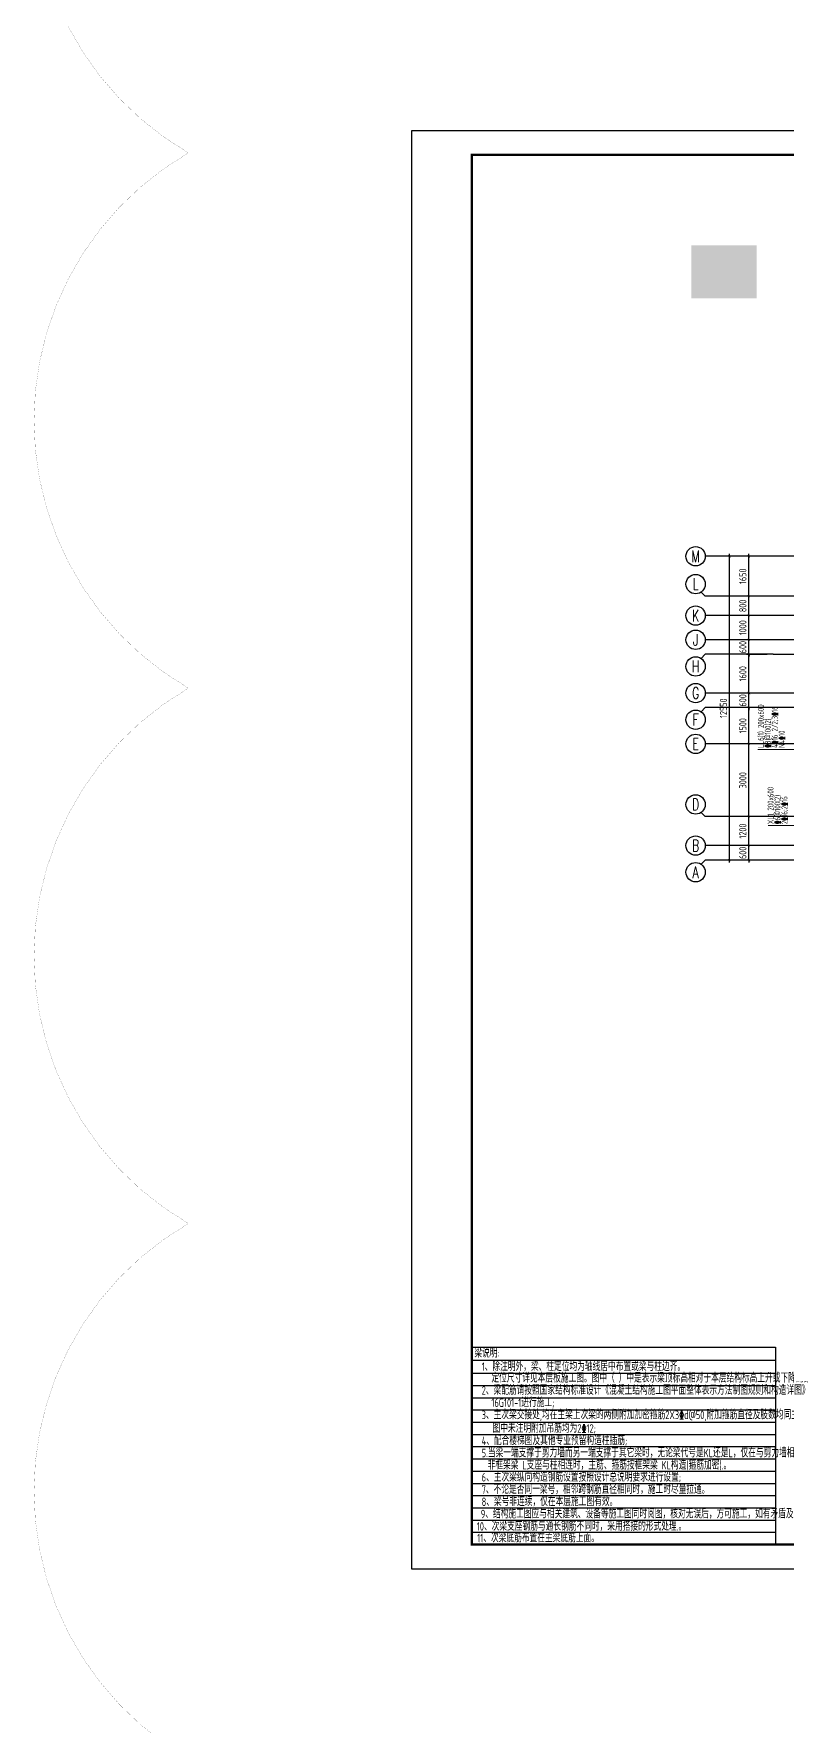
# Model space of a CAD drawing. Extents: x -655480 to 203344, y -294099 to 287156.
# Drawn here: x -106272 to -75187, y -115844 to -45983 of the extents above; entities that cross this region are included whole.
import ezdxf
from ezdxf.enums import TextEntityAlignment as Align

# ---------------------------------------------------------------- set-up
doc = ezdxf.new("R2010")
doc.units = 0
doc.header["$LTSCALE"] = 1000
doc.linetypes.add('DASH', pattern=[0.35, 0.25, -0.1])
doc.linetypes.add('DOTE', pattern=[2.42, 2, -0.2, 0.02, -0.2])
doc.layers.get('0').update_dxf_attribs({"linetype": 'CONTINUOUS'})
doc.layers.get('DEFPOINTS').update_dxf_attribs({"linetype": 'CONTINUOUS'})
for name, color, linetype in [('-TK', 7, 'CONTINUOUS'), ('A-AXIS', 1, 'CONTINUOUS'), ('A-DOTE', 10, 'DOTE'), ('AXIS_NUM', 7, 'CONTINUOUS'), ('S-L主梁线', 4, 'DASH'), ('S-L梁编号', 6, 'CONTINUOUS'), ('S-L梁配筋', 7, 'CONTINUOUS'), ('S-Y一般标注', 3, 'CONTINUOUS'), ('S-文字', 7, 'CONTINUOUS'), ('S-表格线', 54, 'CONTINUOUS')]:
    doc.layers.add(name, color=color, linetype=linetype)
doc.layers.add('审图修改', color=2, linetype='CONTINUOUS', plot=False)
doc.styles.add('TSSD_Axis', font='complex.shx', dxfattribs={"width": 0.7, "bigfont": 'hztxt.shx'})
doc.styles.add('TSSD_DIMENSION', font='Tssdeng.shx', dxfattribs={"width": 0.7, "bigfont": 'tssdchn.shx'})
doc.styles.add('TSSD_REIN', font='tssdeng.shx', dxfattribs={"width": 0.7, "height": 300, "bigfont": 'tssdchn.shx'})
doc.dimstyles.new('TSSD_100_100', dxfattribs={"dimtxt": 300, "dimasz": 100, "dimexe": 100, "dimexo": 250, "dimgap": 100, "dimtad": 1, "dimdec": 0, "dimzin": 0, "dimdsep": 46, "dimtxsty": 'TSSD_DIMENSION', "dimblk": 'ARCHTICK', "dimcen": 0, "dimdle": 100, "dimclrt": 7, "dimadec": 0, "dimazin": 0, "dimtfac": 1, "dimtdec": 0, "dimtix": 1, "dimtmove": 2, "dimatfit": 3, "dimldrblk": 'ARCHTICK', "dimfxl": 1, "dimtolj": 1, "dimtzin": 0, "dimarcsym": 0})

# ---------------------------------------------------------------- blocks, each defined once
blk = doc.blocks.new('A1')
blk.add_lwpolyline([(0, 59400), (0, 0), (84100, 0), (84100, 59400)], close=True)
at = {"const_width": 100}
blk.add_lwpolyline([(2500, 58400), (2500, 1000), (83100, 1000), (83100, 58400)], close=True, dxfattribs=at)
blk = doc.blocks.new('ts_axno')
at = {"color": 0, "linetype": 'ByBlock', "lineweight": -2}
blk.add_circle((0, 0), 0.5, dxfattribs=at)
at = {"color": 0, "linetype": 'ByBlock', "lineweight": -2, "style": 'TSSD_Axis', "width": 0.7}
blk.add_attdef('A', text='', height=0.6, dxfattribs=at).set_placement((0, 0), align=Align.MIDDLE_CENTER)
blk = doc.blocks.new('_ArchTick')
at = {"color": 0, "linetype": 'ByBlock', "const_width": 0.15}
blk.add_lwpolyline([(-0.5, -0.5), (0.5, 0.5)], dxfattribs=at)
blk = doc.blocks.new('*D173')
at = {"layer": 'DEFPOINTS', "color": 0, "transparency": 16777216}
for p in [(2600, 5200), (3600, 5200), (3600, 4600)]:
    blk.add_point(p, dxfattribs=at)
at = {"layer": 'S-Y一般标注', "color": 0, "lineweight": -2, "transparency": 16777216}
for p, q in [((3350, 5200), (2500, 5200)), ((2600, 5200), (2600, 5300)), ((2600, 4600), (2600, 5200)), ((3350, 4600), (2500, 4600)), ((2600, 4600), (2600, 4500))]:
    blk.add_line(p, q, dxfattribs=at)
at = {"layer": 'S-Y一般标注', "color": 0, "lineweight": -2, "transparency": 16777216, "xscale": 100, "yscale": 100, "zscale": 100}
for p, rotation in [((2600, 5200), 270), ((2600, 4600), 90)]:
    blk.add_blockref('_ArchTick', p, dxfattribs=dict(at, rotation=rotation))
at = {"layer": 'S-Y一般标注', "color": 7, "transparency": 16777216, "insert": (2350, 4900), "char_height": 300, "attachment_point": 5, "rotation": 90, "style": 'TSSD_DIMENSION'}
blk.add_mtext('\\A1;600', dxfattribs=at)
blk = doc.blocks.new('*D174')
at = {"layer": 'DEFPOINTS', "color": 0, "transparency": 16777216}
for p in [(2600, 10900), (3600, 10900), (3600, 9400)]:
    blk.add_point(p, dxfattribs=at)
at = {"layer": 'S-Y一般标注', "color": 0, "lineweight": -2, "transparency": 16777216}
for p, q in [((3350, 10900), (2500, 10900)), ((2600, 9300), (2600, 11000)), ((3350, 9400), (2500, 9400))]:
    blk.add_line(p, q, dxfattribs=at)
at = {"layer": 'S-Y一般标注', "color": 0, "lineweight": -2, "transparency": 16777216, "xscale": 100, "yscale": 100, "zscale": 100}
for p, rotation in [((2600, 10900), 90), ((2600, 9400), 270)]:
    blk.add_blockref('_ArchTick', p, dxfattribs=dict(at, rotation=rotation))
at = {"layer": 'S-Y一般标注', "color": 7, "transparency": 16777216, "insert": (2350, 10150), "char_height": 300, "attachment_point": 5, "rotation": 90, "style": 'TSSD_DIMENSION'}
blk.add_mtext('\\A1;1500', dxfattribs=at)
blk = doc.blocks.new('*D175')
at = {"layer": 'DEFPOINTS', "color": 0, "transparency": 16777216}
for p in [(2600, 11500), (3600, 11500), (3600, 10900)]:
    blk.add_point(p, dxfattribs=at)
at = {"layer": 'S-Y一般标注', "color": 0, "lineweight": -2, "transparency": 16777216}
for p, q in [((3350, 11500), (2500, 11500)), ((2600, 11500), (2600, 11600)), ((2600, 10900), (2600, 11500)), ((3350, 10900), (2500, 10900)), ((2600, 10900), (2600, 10800))]:
    blk.add_line(p, q, dxfattribs=at)
at = {"layer": 'S-Y一般标注', "color": 0, "lineweight": -2, "transparency": 16777216, "xscale": 100, "yscale": 100, "zscale": 100}
for p, rotation in [((2600, 11500), 270), ((2600, 10900), 90)]:
    blk.add_blockref('_ArchTick', p, dxfattribs=dict(at, rotation=rotation))
at = {"layer": 'S-Y一般标注', "color": 7, "transparency": 16777216, "insert": (2350, 11200), "char_height": 300, "attachment_point": 5, "rotation": 90, "style": 'TSSD_DIMENSION'}
blk.add_mtext('\\A1;600', dxfattribs=at)
blk = doc.blocks.new('*D176')
at = {"layer": 'DEFPOINTS', "color": 0, "transparency": 16777216}
for p in [(2600, 13100), (3600, 13100), (3600, 11500)]:
    blk.add_point(p, dxfattribs=at)
at = {"layer": 'S-Y一般标注', "color": 0, "lineweight": -2, "transparency": 16777216}
for p, q in [((3350, 13100), (2500, 13100)), ((2600, 11400), (2600, 13200)), ((3350, 11500), (2500, 11500))]:
    blk.add_line(p, q, dxfattribs=at)
at = {"layer": 'S-Y一般标注', "color": 0, "lineweight": -2, "transparency": 16777216, "xscale": 100, "yscale": 100, "zscale": 100}
for p, rotation in [((2600, 13100), 90), ((2600, 11500), 270)]:
    blk.add_blockref('_ArchTick', p, dxfattribs=dict(at, rotation=rotation))
at = {"layer": 'S-Y一般标注', "color": 7, "transparency": 16777216, "insert": (2350, 12300), "char_height": 300, "attachment_point": 5, "rotation": 90, "style": 'TSSD_DIMENSION'}
blk.add_mtext('\\A1;1600', dxfattribs=at)
blk = doc.blocks.new('*D177')
at = {"layer": 'DEFPOINTS', "color": 0, "transparency": 16777216}
for p in [(2600, 13700), (3600, 13700), (3600, 13100)]:
    blk.add_point(p, dxfattribs=at)
at = {"layer": 'S-Y一般标注', "color": 0, "lineweight": -2, "transparency": 16777216}
for p, q in [((3350, 13700), (2500, 13700)), ((2600, 13700), (2600, 13800)), ((2600, 13100), (2600, 13700)), ((3350, 13100), (2500, 13100)), ((2600, 13100), (2600, 13000))]:
    blk.add_line(p, q, dxfattribs=at)
at = {"layer": 'S-Y一般标注', "color": 0, "lineweight": -2, "transparency": 16777216, "xscale": 100, "yscale": 100, "zscale": 100}
for p, rotation in [((2600, 13700), 270), ((2600, 13100), 90)]:
    blk.add_blockref('_ArchTick', p, dxfattribs=dict(at, rotation=rotation))
at = {"layer": 'S-Y一般标注', "color": 7, "transparency": 16777216, "insert": (2350, 13400), "char_height": 300, "attachment_point": 5, "rotation": 90, "style": 'TSSD_DIMENSION'}
blk.add_mtext('\\A1;600', dxfattribs=at)
blk = doc.blocks.new('*D178')
at = {"layer": 'DEFPOINTS', "color": 0, "transparency": 16777216}
for p in [(2600, 14700), (3600, 14700), (3600, 13700)]:
    blk.add_point(p, dxfattribs=at)
at = {"layer": 'S-Y一般标注', "color": 0, "lineweight": -2, "transparency": 16777216}
for p, q in [((3350, 14700), (2500, 14700)), ((2600, 13600), (2600, 14800)), ((3350, 13700), (2500, 13700))]:
    blk.add_line(p, q, dxfattribs=at)
at = {"layer": 'S-Y一般标注', "color": 0, "lineweight": -2, "transparency": 16777216, "xscale": 100, "yscale": 100, "zscale": 100}
for p, rotation in [((2600, 14700), 90), ((2600, 13700), 270)]:
    blk.add_blockref('_ArchTick', p, dxfattribs=dict(at, rotation=rotation))
at = {"layer": 'S-Y一般标注', "color": 7, "transparency": 16777216, "insert": (2350, 14200), "char_height": 300, "attachment_point": 5, "rotation": 90, "style": 'TSSD_DIMENSION'}
blk.add_mtext('\\A1;1000', dxfattribs=at)
blk = doc.blocks.new('*D179')
at = {"layer": 'DEFPOINTS', "color": 0, "transparency": 16777216}
for p in [(1800, 17150), (3600, 17150), (3600, 4600)]:
    blk.add_point(p, dxfattribs=at)
at = {"layer": 'S-Y一般标注', "color": 0, "lineweight": -2, "transparency": 16777216}
for p, q in [((3350, 17150), (1700, 17150)), ((1800, 4500), (1800, 17250)), ((3350, 4600), (1700, 4600))]:
    blk.add_line(p, q, dxfattribs=at)
at = {"layer": 'S-Y一般标注', "color": 0, "lineweight": -2, "transparency": 16777216, "xscale": 100, "yscale": 100, "zscale": 100}
for p, rotation in [((1800, 17150), 90), ((1800, 4600), 270)]:
    blk.add_blockref('_ArchTick', p, dxfattribs=dict(at, rotation=rotation))
at = {"layer": 'S-Y一般标注', "color": 7, "transparency": 16777216, "insert": (1550, 10875), "char_height": 300, "attachment_point": 5, "rotation": 90, "style": 'TSSD_DIMENSION'}
blk.add_mtext('\\A1;12550', dxfattribs=at)
blk = doc.blocks.new('*D180')
at = {"layer": 'DEFPOINTS', "color": 0, "transparency": 16777216}
for p in [(2600, 15500), (3600, 15500), (3600, 14700)]:
    blk.add_point(p, dxfattribs=at)
at = {"layer": 'S-Y一般标注', "color": 0, "lineweight": -2, "transparency": 16777216}
for p, q in [((3350, 15500), (2500, 15500)), ((2600, 14600), (2600, 15600)), ((3350, 14700), (2500, 14700))]:
    blk.add_line(p, q, dxfattribs=at)
at = {"layer": 'S-Y一般标注', "color": 0, "lineweight": -2, "transparency": 16777216, "xscale": 100, "yscale": 100, "zscale": 100}
for p, rotation in [((2600, 15500), 90), ((2600, 14700), 270)]:
    blk.add_blockref('_ArchTick', p, dxfattribs=dict(at, rotation=rotation))
at = {"layer": 'S-Y一般标注', "color": 7, "transparency": 16777216, "insert": (2350, 15100), "char_height": 300, "attachment_point": 5, "rotation": 90, "style": 'TSSD_DIMENSION'}
blk.add_mtext('\\A1;800', dxfattribs=at)
blk = doc.blocks.new('*D181')
at = {"layer": 'DEFPOINTS', "color": 0, "transparency": 16777216}
for p in [(2600, 6400), (3600, 6400), (3600, 5200)]:
    blk.add_point(p, dxfattribs=at)
at = {"layer": 'S-Y一般标注', "color": 0, "lineweight": -2, "transparency": 16777216}
for p, q in [((3350, 6400), (2500, 6400)), ((2600, 5100), (2600, 6500)), ((3350, 5200), (2500, 5200))]:
    blk.add_line(p, q, dxfattribs=at)
at = {"layer": 'S-Y一般标注', "color": 0, "lineweight": -2, "transparency": 16777216, "xscale": 100, "yscale": 100, "zscale": 100}
for p, rotation in [((2600, 6400), 90), ((2600, 5200), 270)]:
    blk.add_blockref('_ArchTick', p, dxfattribs=dict(at, rotation=rotation))
at = {"layer": 'S-Y一般标注', "color": 7, "transparency": 16777216, "insert": (2350, 5800), "char_height": 300, "attachment_point": 5, "rotation": 90, "style": 'TSSD_DIMENSION'}
blk.add_mtext('\\A1;1200', dxfattribs=at)
blk = doc.blocks.new('*D182')
at = {"layer": 'DEFPOINTS', "color": 0, "transparency": 16777216}
for p in [(2600, 9400), (3600, 9400), (3600, 6400)]:
    blk.add_point(p, dxfattribs=at)
at = {"layer": 'S-Y一般标注', "color": 0, "lineweight": -2, "transparency": 16777216}
for p, q in [((3350, 9400), (2500, 9400)), ((2600, 6300), (2600, 9500)), ((3350, 6400), (2500, 6400))]:
    blk.add_line(p, q, dxfattribs=at)
at = {"layer": 'S-Y一般标注', "color": 0, "lineweight": -2, "transparency": 16777216, "xscale": 100, "yscale": 100, "zscale": 100}
for p, rotation in [((2600, 9400), 90), ((2600, 6400), 270)]:
    blk.add_blockref('_ArchTick', p, dxfattribs=dict(at, rotation=rotation))
at = {"layer": 'S-Y一般标注', "color": 7, "transparency": 16777216, "insert": (2350, 7900), "char_height": 300, "attachment_point": 5, "rotation": 90, "style": 'TSSD_DIMENSION'}
blk.add_mtext('\\A1;3000', dxfattribs=at)
blk = doc.blocks.new('*D211')
at = {"layer": 'DEFPOINTS', "color": 0, "transparency": 16777216}
for p in [(2600, 17150), (3600, 17150), (3600, 15500)]:
    blk.add_point(p, dxfattribs=at)
at = {"layer": 'S-Y一般标注', "color": 0, "lineweight": -2, "transparency": 16777216}
for p, q in [((3350, 17150), (2500, 17150)), ((2600, 15400), (2600, 17250)), ((3350, 15500), (2500, 15500))]:
    blk.add_line(p, q, dxfattribs=at)
at = {"layer": 'S-Y一般标注', "color": 0, "lineweight": -2, "transparency": 16777216, "xscale": 100, "yscale": 100, "zscale": 100}
for p, rotation in [((2600, 17150), 90), ((2600, 15500), 270)]:
    blk.add_blockref('_ArchTick', p, dxfattribs=dict(at, rotation=rotation))
at = {"layer": 'S-Y一般标注', "color": 7, "transparency": 16777216, "insert": (2350, 16325), "char_height": 300, "attachment_point": 5, "rotation": 90, "style": 'TSSD_DIMENSION'}
blk.add_mtext('\\A1;1650', dxfattribs=at)
blk = doc.blocks.new('20210726.16395156')
at = {"layer": 'A-AXIS'}
for p, q in [((3600, 17150), (800, 17150)), ((800, 15500), (628.4, 15671.7)), ((3600, 15500), (800, 15500)), ((3600, 14700), (800, 14700)), ((3600, 13700), (800, 13700)), ((800, 13100.3), (628.4, 12928.7)), ((3600, 13100.3), (800, 13100.3)), ((3600, 11500), (800, 11500)), ((800, 10900), (628.4, 10728.4)), ((3600, 10900), (800, 10900)), ((3600, 9400), (800, 9400)), ((800, 6400), (628.4, 6571.7)), ((3600, 6400), (800, 6400)), ((3600, 5200), (800, 5200)), ((800, 4600), (628.4, 4428.4)), ((3600, 4600), (800, 4600))]:
    blk.add_line(p, q, dxfattribs=at)
at = {"layer": 'A-DOTE'}
for p, q in [((55600, 17150), (3600, 17150)), ((55600, 15500), (3600, 15500)), ((55600, 14700), (3600, 14700)), ((55600, 13700), (3600, 13700)), ((3600, 13100.3), (55600, 13100.3)), ((55600, 11500), (3600, 11500)), ((55600, 10900), (3600, 10900)), ((55600, 9400), (3600, 9400)), ((55600, 6400), (3600, 6400)), ((55600, 5200), (3600, 5200)), ((55600, 4600), (3600, 4600))]:
    blk.add_line(p, q, dxfattribs=at)
at = {"layer": 'A-AXIS'}
ref = blk.add_blockref('ts_axno', (400, 17150), dxfattribs=dict(at, xscale=800, yscale=800, zscale=800))
ref.add_attrib('G', 'M', dxfattribs={"layer": 'AXIS_NUM', "height": 480, "style": 'TSSD_Axis', "width": 0.7}).set_placement((400, 17150), align=Align.MIDDLE_CENTER)
ref = blk.add_blockref('ts_axno', (400, 16000), dxfattribs=dict(at, xscale=800, yscale=800, zscale=800))
ref.add_attrib('G', 'L', dxfattribs={"layer": 'AXIS_NUM', "height": 480, "style": 'TSSD_Axis', "width": 0.7}).set_placement((400, 16000), align=Align.MIDDLE_CENTER)
ref = blk.add_blockref('ts_axno', (400, 14700), dxfattribs=dict(at, xscale=800, yscale=800, zscale=800))
ref.add_attrib('G', 'K', dxfattribs={"layer": 'AXIS_NUM', "height": 480, "style": 'TSSD_Axis', "width": 0.7}).set_placement((400, 14700), align=Align.MIDDLE_CENTER)
ref = blk.add_blockref('ts_axno', (400, 13700), dxfattribs=dict(at, xscale=800, yscale=800, zscale=800))
ref.add_attrib('G', 'J', dxfattribs={"layer": 'AXIS_NUM', "height": 480, "style": 'TSSD_Axis', "width": 0.7}).set_placement((400, 13700), align=Align.MIDDLE_CENTER)
ref = blk.add_blockref('ts_axno', (400, 12600.3), dxfattribs=dict(at, xscale=800, yscale=800, zscale=800))
ref.add_attrib('C', 'H', dxfattribs={"layer": 'AXIS_NUM', "height": 480, "style": 'TSSD_Axis', "width": 0.7}).set_placement((400, 12600.3), align=Align.MIDDLE_CENTER)
ref = blk.add_blockref('ts_axno', (400, 11500), dxfattribs=dict(at, xscale=800, yscale=800, zscale=800))
ref.add_attrib('D', 'G', dxfattribs={"layer": 'AXIS_NUM', "height": 480, "style": 'TSSD_Axis', "width": 0.7}).set_placement((400, 11500), align=Align.MIDDLE_CENTER)
ref = blk.add_blockref('ts_axno', (400, 10400), dxfattribs=dict(at, xscale=800, yscale=800, zscale=800))
ref.add_attrib('C', 'F', dxfattribs={"layer": 'AXIS_NUM', "height": 480, "style": 'TSSD_Axis', "width": 0.7}).set_placement((400, 10400), align=Align.MIDDLE_CENTER)
ref = blk.add_blockref('ts_axno', (400, 9400), dxfattribs=dict(at, xscale=800, yscale=800, zscale=800))
ref.add_attrib('B', 'E', dxfattribs={"layer": 'AXIS_NUM', "height": 480, "style": 'TSSD_Axis', "width": 0.7}).set_placement((400, 9400), align=Align.MIDDLE_CENTER)
ref = blk.add_blockref('ts_axno', (400, 6900), dxfattribs=dict(at, xscale=800, yscale=800, zscale=800, rotation=180))
ref.add_attrib('C', 'D', dxfattribs={"layer": 'AXIS_NUM', "height": 480, "style": 'TSSD_Axis', "width": 0.7}).set_placement((400, 6900), align=Align.MIDDLE_CENTER)
ref = blk.add_blockref('ts_axno', (400, 5200), dxfattribs=dict(at, xscale=800, yscale=800, zscale=800))
ref.add_attrib('A', 'B', dxfattribs={"layer": 'AXIS_NUM', "height": 480, "style": 'TSSD_Axis', "width": 0.7}).set_placement((400, 5200), align=Align.MIDDLE_CENTER)
ref = blk.add_blockref('ts_axno', (400, 4100), dxfattribs=dict(at, xscale=800, yscale=800, zscale=800))
ref.add_attrib('F', 'A', dxfattribs={"layer": 'AXIS_NUM', "height": 480, "style": 'TSSD_Axis', "width": 0.7}).set_placement((400, 4100), align=Align.MIDDLE_CENTER)
at = {"layer": 'S-Y一般标注'}
for base, p1, p2, picture, middle in [((1800, 17150), (3600, 4600), (3600, 17150), '*D179', (1550, 10875)), ((2600, 17150), (3600, 15500), (3600, 17150), '*D211', (2350, 16325)), ((2600, 15500), (3600, 14700), (3600, 15500), '*D180', (2350, 15100)), ((2600, 14700), (3600, 13700), (3600, 14700), '*D178', (2350, 14200)), ((2600, 13700), (3600, 13100.3), (3600, 13700), '*D177', (2350, 13400.2)), ((2600, 13100.3), (3600, 11500), (3600, 13100.3), '*D176', (2350, 12300.2)), ((2600, 11500), (3600, 10900), (3600, 11500), '*D175', (2350, 11200)), ((2600, 10900), (3600, 9400), (3600, 10900), '*D174', (2350, 10150)), ((2600, 9400), (3600, 6400), (3600, 9400), '*D182', (2350, 7900)), ((2600, 6400), (3600, 5200), (3600, 6400), '*D181', (2350, 5800)), ((2600, 5200), (3600, 4600), (3600, 5200), '*D173', (2350, 4900))]:
    dim = blk.add_linear_dim(base=base, p1=p1, p2=p2, angle=90, dimstyle='TSSD_100_100', dxfattribs=at)
    dim.commit()
    dim.dimension.update_dxf_attribs({"geometry": picture, "text_midpoint": middle})

msp = doc.modelspace()

# ---------------------------------------------------------------- hatches: boundary and pattern name
at = {"layer": 'S-L主梁线'}
h = msp.add_hatch(color=252, dxfattribs=at)
h.dxf.hatch_style = 1
h.paths.add_polyline_path([(-79105.51, -56914.67), (-76405.51, -56914.67), (-76405.51, -54714.94), (-78701.46, -55118.99)], flags=0)
edge = h.paths.add_edge_path(flags=17)
edge.add_line((-79105.51, -56914.67), (-76405.51, -56914.67))
edge.add_line((-79105.51, -54714.94), (-79105.51, -56914.67))
edge.add_line((-76405.51, -54714.94), (-79105.51, -54714.94))
edge.add_line((-76405.51, -56914.67), (-76405.51, -54714.94))

# ---------------------------------------------------------------- linework, layer by layer
at = {"layer": 'S-L梁编号', "lineweight": 18}
for p, q in [((-74728.5, -75539.28), (-76357.72, -75539.28)), ((-74728.5, -78687.46), (-75929.6, -78687.46))]:
    msp.add_line(p, q, dxfattribs=at)
at = {"layer": 'S-表格线'}
for p, q in [((-88170.8, -100236.45), (-88170.8, -108382.95)), ((-88170.8, -100236.45), (-75631.54, -100236.45)), ((-75631.54, -100236.45), (-75631.54, -108382.95)), ((-88170.8, -100771.2), (-75631.54, -100771.2)), ((-88170.8, -101305.95), (-75631.54, -101305.95)), ((-88170.8, -101811.45), (-75631.54, -101811.45)), ((-88170.8, -102316.95), (-75631.54, -102316.95)), ((-88170.8, -102822.45), (-75631.54, -102822.45)), ((-88170.8, -103327.95), (-75631.54, -103327.95)), ((-88170.8, -103833.45), (-75631.54, -103833.45)), ((-88170.8, -104338.95), (-75631.54, -104338.95)), ((-88170.8, -104844.45), (-75631.54, -104844.45)), ((-88170.8, -105349.95), (-75631.54, -105349.95)), ((-88170.8, -105855.45), (-75631.54, -105855.45)), ((-88170.8, -106360.95), (-75631.54, -106360.95)), ((-88170.8, -106866.45), (-75631.54, -106866.45)), ((-88170.8, -107371.95), (-75631.54, -107371.95)), ((-88170.8, -107877.45), (-75631.54, -107877.45)), ((-88170.8, -108382.95), (-75631.54, -108382.95))]:
    msp.add_line(p, q, dxfattribs=at)
at = {"layer": '审图修改', "color": 2, "const_width": 5}
msp.add_lwpolyline([(-99882.63, -117233.28, -0.57735027), (-99882.63, -95121.94, -0.57735027), (-99882.63, -73010.59, -0.57735027), (-99882.63, -50899.25, -0.57735027), (-99882.63, -28787.91, -0.57735027), (-99882.63, -6676.57, -0.57735027), (-99882.63, 15434.77, -0.57735027), (-99882.63, 37546.11, -0.57735027)], format="xyb", dxfattribs=at)

# ---------------------------------------------------------------- block references
at = {"layer": '-TK'}
msp.add_blockref('A1', (-90670.8, -109382.95), dxfattribs=at)
at = {"layer": 'A-DOTE'}
msp.add_blockref('20210726.16395156', (-79328.51, -84713.2), dxfattribs=at)

# ---------------------------------------------------------------- texts
at = {"layer": 'S-L梁编号', "color": 6, "style": 'TSSD_REIN', "width": 0.7}
for s, p in [('LL6(1) 200x600', (-76107.72, -75476.78)), ('XL1 200x600', (-75708.44, -78624.96))]:
    msp.add_text(s, height=250, rotation=90, dxfattribs=at).set_placement(p)
at = {"layer": 'S-L梁配筋', "color": 7, "style": 'TSSD_REIN', "width": 0.7}
for s, p in [('4%%13216 2/2;3%%13216', (-75532.72, -75476.78)), ('%%1328@100(2)', (-75820.22, -75476.78)), ('N4%%13210', (-75245.22, -75476.78)), ('%%1326@100(2)', (-75420.94, -78624.96)), ('2%%13216;2%%13216', (-75133.44, -78624.96))]:
    msp.add_text(s, height=250, rotation=90, dxfattribs=at).set_placement(p)
at = {"layer": 'S-文字', "style": 'TSSD_REIN', "width": 0.7}
for s, p in [('梁说明:  ', (-88067.71, -100656.22)), ('1、除注明外，梁、柱定位均为轴线居中布置或梁与柱边齐。', (-87767.86, -101211.63)), ('定位尺寸详见本层板施工图。图中（ ）中是表示梁顶标高相对于本层结构标高上升或下降的数值。', (-87365.07, -101687.88)), ('2、梁配筋请按照国家结构标准设计《混凝土结构施工图平面整体表示方法制图规则和构造详图》', (-87767.86, -102193.38)), ('16G101-1进行施工;', (-87364.85, -102698.88)), ('3、主次梁交接处,均在主梁上次梁的两侧附加加密箍筋2X3\x84d@50,附加箍筋直径及肢数均同主梁箍筋。', (-87767.86, -103204.38)), ('图中未注明附加吊筋均为2%%13212;', (-87320.21, -103761.22)), ('4、配合楼梯图及其他专业预留构造柱插筋;', (-87767.86, -104272.13)), ('5.当梁一端支撑于剪力墙而另一端支撑于其它梁时，无论梁代号是KL还是L，仅在与剪力墙相连端箍筋加密。', (-87767.86, -104777.63)), ('6、主次梁纵向构造钢筋设置按照设计总说明要求进行设置;', (-87767.86, -105780.13)), ('非框架梁 L支座与柱相连时，主筋、箍筋按框架梁 KL构造(箍筋加密).。', (-87520.74, -105281.32)), ('7、不论是否同一梁号，相邻跨钢筋直径相同时，施工时尽量拉通。', (-87767.86, -106285.63)), ('8、梁号非连续，仅在本层施工图有效。', (-87767.86, -106791.13)), ('10、次梁支座钢筋与通长钢筋不同时，采用搭接的形式处理.。', (-87969.51, -107807.9)), ('9、结构施工图应与相关建筑、设备等施工图同时阅图，核对无误后，方可施工，如有矛盾及时提交设计单位复核。', (-87803.56, -107296.63)), ('11、次梁底筋布置在主梁底筋上面。', (-87950.82, -108288.85))]:
    msp.add_text(s, height=350, dxfattribs=at).set_placement(p)

doc.saveas('drawing.dxf')
